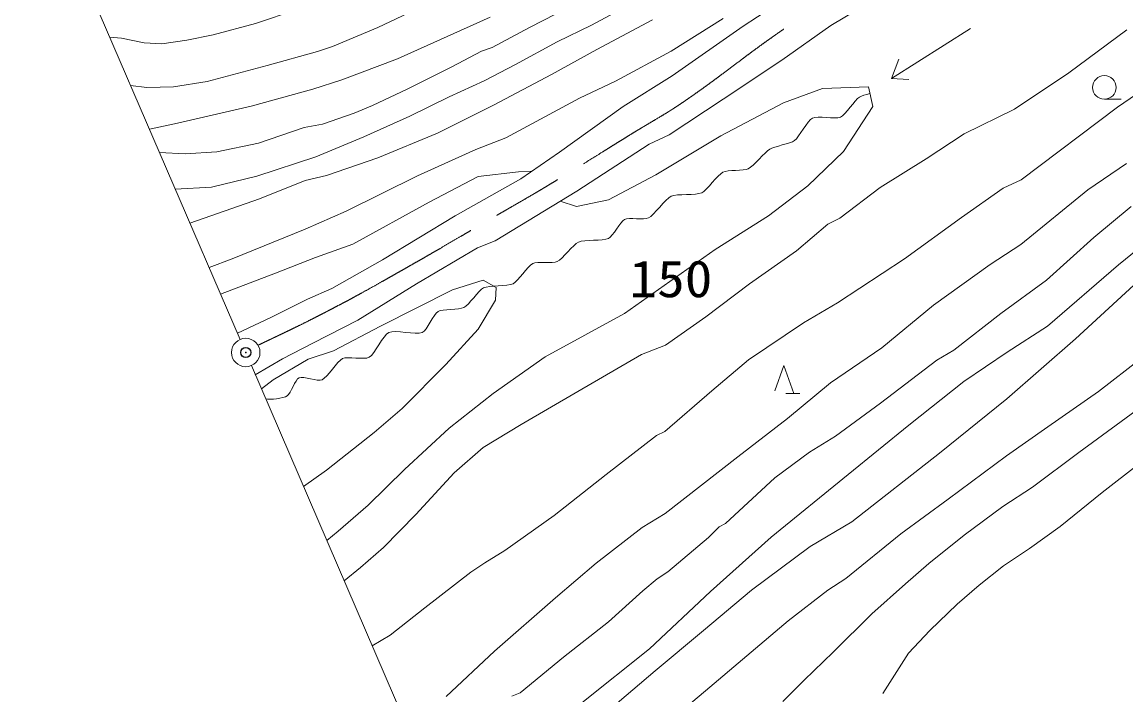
# Model space of a CAD drawing. Units: millimetres, scale not verified. Extents: x 40000 to 680000, y 20000 to 380000.
# Drawn here: x 280169 to 334966, y 242611 to 275987 of the extents above; entities that cross this region are included whole.
import ezdxf
from ezdxf.enums import TextEntityAlignment as Align

# ---------------------------------------------------------------- set-up
doc = ezdxf.new("R2010")
doc.units = ezdxf.units.MM
doc.header["$LTSCALE"] = 1000
doc.header["$PDMODE"] = 32
doc.header["$PDSIZE"] = 500
doc.linetypes.add('CHAIN', pattern=[18.5, 12, -1.5, 3.5, -1.5])
doc.layers.add('M-BMK', color=2, linetype='CHAIN', lineweight=13)
doc.layers.add('M-WORK', color=1, linetype='Continuous', lineweight=13)
doc.layers.add('M-OTRS', color=6, linetype='Continuous')
doc.styles.add('ＭＳ ゴシック', font='')
doc.styles.get('ＭＳ ゴシック').set_extended_font_data('MS Gothic')

msp = doc.modelspace()

# ---------------------------------------------------------------- linework, layer by layer
at = {"layer": 'M-BMK'}
msp.add_open_spline([(291880, 259957), (293667, 260804), (294147, 261033), (295574, 261775), (297097, 262567), (297928, 263053), (299421, 263899), (300985, 264785), (301849, 265303), (303402, 266207), (304617, 266915), (305307, 267296), (306511, 268023), (308039, 268946), (308881, 269486), (310399, 270424), (311449, 271073), (312070, 271387), (313087, 272086), (314986, 273390), (315962, 274246), (317858, 275554), (318820, 276217), (319423, 276492), (320392, 277144), (321808, 278097), (322562, 278688), (323952, 279678), (325752, 280960), (326742, 281704), (328559, 282961), (330336, 284192), (331393, 284793), (333145, 286060), (334013, 286688), (334454, 287102), (335320, 287732), (336320, 288460), (336936, 288789), (337936, 289517), (339366, 290558), (340115, 291209), (341517, 292287), (342652, 293161), (343301, 293633), (344431, 294514), (345418, 295283), (345961, 295727), (346934, 296514), (347736, 297164), (348174, 297541), (348979, 298187), (350539, 299438), (351399, 300158), (353021, 301326), (353794, 301882), (354287, 302103), (355073, 302640), (355935, 303228), (356404, 303577), (357242, 304199), (358360, 305029), (358950, 305543), (360073, 306367), (361153, 307159), (361753, 307613), (362884, 308330), (363942, 309001), (364564, 309330), (365648, 309958), (366302, 310338), (366667, 310552), (367330, 310916), (368373, 311488), (368969, 311789), (370043, 312300), (370576, 312553), (370889, 312664), (371439, 312879), (372450, 313273), (372809, 313367), (374075, 313756)], degree=3, knots=[0, 0, 0, 0, 1, 1, 1, 2, 2, 2, 3, 3, 3, 4, 4, 4, 5, 5, 5, 6, 6, 6, 7, 7, 7, 8, 8, 8, 9, 9, 9, 10, 10, 10, 11, 11, 11, 12, 12, 12, 13, 13, 13, 14, 14, 14, 15, 15, 15, 16, 16, 16, 17, 17, 17, 18, 18, 18, 19, 19, 19, 20, 20, 20, 21, 21, 21, 22, 22, 22, 23, 23, 23, 24, 24, 24, 25, 25, 25, 26, 26, 26, 27, 27, 27, 27], dxfattribs=at)
at = {"layer": 'M-OTRS'}
msp.add_point((291272, 259597), dxfattribs=at)
at = {"layer": 'M-WORK'}
for p, q in [((278164, 289948), (290990, 260245)), ((297831, 275723), (300592, 277026)), ((308442, 275839), (310690, 277040)), ((315971, 275779), (318129, 277200)), ((320322, 275815), (322236, 276958)), ((291752, 275910), (293826, 276607)), ((298807, 274171), (303410, 276239)), ((305354, 275712), (307332, 276727)), ((289650, 275352), (291752, 275910)), ((295574, 274769), (297831, 275723)), ((303504, 274723), (305354, 275712)), ((306735, 275004), (308442, 275839)), ((308707, 274627), (311469, 276095)), ((312393, 274552), (314971, 276167)), ((312446, 273315), (315971, 275779)), ((317881, 274106), (320322, 275815)), ((323331, 273193), (327251, 275675)), ((284512, 275247), (285100, 275193)), ((285100, 275193), (286238, 274959)), ((287108, 274908), (288349, 275095)), ((288349, 275095), (289650, 275352)), ((332128, 273472), (335005, 275604)), ((286238, 274959), (287108, 274908)), ((294840, 274530), (295574, 274769)), ((301500, 273773), (302977, 274543)), ((302977, 274543), (303504, 274723)), ((304662, 273884), (306735, 275004)), ((306450, 273389), (308707, 274627)), ((309622, 273057), (312393, 274552)), ((292335, 273833), (294840, 274530)), ((296038, 273128), (298807, 274171)), ((314966, 272167), (317881, 274106)), ((323691, 274146), (323331, 273193)), ((289353, 273044), (292335, 273833)), ((299278, 272655), (301500, 273773)), ((303111, 273068), (304662, 273884)), ((329430, 271661), (332128, 273472)), ((334541, 271759), (337289, 273660)), ((287692, 272769), (289353, 273044)), ((294599, 272660), (296038, 273128)), ((301368, 272279), (303111, 273068)), ((303606, 271875), (306450, 273389)), ((307833, 272213), (309622, 273057)), ((310001, 271805), (312446, 273315)), ((323331, 273193), (324182, 273135)), ((285550, 272843), (286362, 272750)), ((286362, 272750), (287692, 272769)), ((291542, 271815), (294599, 272660)), ((297557, 271846), (299278, 272655)), ((317960, 271982), (319912, 272701)), ((319912, 272701), (322186, 272778)), ((322186, 272778), (322404, 271802)), ((287891, 270970), (291542, 271815)), ((296658, 271461), (297557, 271846)), ((299423, 271325), (301368, 272279)), ((300790, 270480), (303606, 271875)), ((304191, 270249), (307833, 272213)), ((306854, 269539), (310001, 271805)), ((312294, 270394), (314966, 272167)), ((314864, 270351), (317960, 271982)), ((322404, 271802), (320940, 269567)), ((333897, 272161), (334735, 272161)), ((295078, 270921), (296658, 271461)), ((297129, 270288), (299423, 271325)), ((326939, 270441), (329430, 271661)), ((329762, 268162), (334541, 271759)), ((286488, 270670), (287891, 270970)), ((291905, 269984), (294179, 270754)), ((294179, 270754), (295078, 270921)), ((294744, 269297), (297129, 270288)), ((297826, 269260), (300790, 270480)), ((302695, 269671), (304191, 270249)), ((311305, 269932), (312294, 270394)), ((311628, 268411), (314864, 270351)), ((325050, 269208), (326939, 270441)), ((289837, 269547), (291905, 269984)), ((299796, 268368), (302695, 269671)), ((307708, 267607), (311305, 269932)), ((286989, 269511), (288270, 269457)), ((288270, 269457), (289837, 269547)), ((291826, 268352), (294744, 269297)), ((295285, 268370), (297826, 269260)), ((304930, 268208), (306854, 269539)), ((320940, 269567), (319180, 267859)), ((322764, 267782), (325050, 269208)), ((302812, 268332), (304808, 268566)), ((304808, 268566), (305485, 268592)), ((333068, 267667), (334994, 268979)), ((289569, 267792), (291826, 268352)), ((291963, 267223), (294230, 268132)), ((294230, 268132), (295285, 268370)), ((296264, 266607), (299796, 268368)), ((300384, 267055), (302812, 268332)), ((301675, 266374), (304930, 268208)), ((309277, 267165), (311628, 268411)), ((328876, 267751), (329762, 268162)), ((287773, 267694), (289569, 267792)), ((303649, 265141), (307708, 267607)), ((319180, 267859), (317228, 266369)), ((320760, 266253), (322764, 267782)), ((326808, 266287), (328876, 267751)), ((329755, 264952), (333068, 267667)), ((288501, 266009), (291963, 267223)), ((296590, 264969), (300384, 267055)), ((306876, 267101), (307684, 266831)), ((307684, 266831), (309277, 267165)), ((294227, 265708), (296264, 266607)), ((298060, 264198), (301675, 266374)), ((317228, 266369), (314582, 264699)), ((333367, 265298), (335230, 266839)), ((334603, 263946), (337606, 266410)), ((318615, 264635), (320169, 265958)), ((320169, 265958), (320760, 266253)), ((323969, 264245), (326808, 266287)), ((290594, 264240), (294227, 265708)), ((331019, 263187), (333367, 265298)), ((294738, 264304), (296590, 264969)), ((299745, 263008), (302776, 264781)), ((302776, 264781), (303649, 265141)), ((314582, 264699), (310073, 261539)), ((328232, 263961), (329755, 264952)), ((289451, 263808), (290594, 264240)), ((292742, 263531), (294738, 264304)), ((295543, 262778), (298060, 264198)), ((316277, 263004), (318615, 264635)), ((320655, 262061), (323969, 264245)), ((325407, 261942), (328232, 263961)), ((331078, 260907), (334603, 263946)), ((290020, 262490), (292742, 263531)), ((303053, 263191), (301539, 262700)), ((303702, 262824), (303053, 263191)), ((328752, 261536), (331019, 263187)), ((332459, 260282), (335767, 263321)), ((294338, 262238), (295543, 262778)), ((296842, 261197), (299745, 263008)), ((301539, 262700), (297961, 260905)), ((303666, 262197), (303702, 262824)), ((314107, 261372), (316277, 263004)), ((292522, 261339), (294338, 262238)), ((302818, 260758), (303666, 262197)), ((318960, 261072), (320655, 262061)), ((322856, 259823), (325407, 261942)), ((310073, 261539), (306130, 259381)), ((326422, 259710), (328752, 261536)), ((290855, 260557), (292522, 261339)), ((294607, 260067), (296842, 261197)), ((297961, 260905), (295636, 259672)), ((312116, 259959), (314107, 261372)), ((316224, 259235), (318960, 261072)), ((329064, 259613), (331078, 260907)), ((301200, 258999), (302818, 260758)), ((293104, 259283), (294607, 260067)), ((310921, 259497), (312116, 259959)), ((320305, 258089), (322856, 259823)), ((329060, 257297), (332459, 260282)), ((291747, 258492), (293104, 259283)), ((294377, 259274), (292630, 258233)), ((295636, 259672), (294377, 259274)), ((306130, 259381), (303561, 257570)), ((307761, 257660), (310921, 259497)), ((314413, 257694), (316224, 259235)), ((322780, 257077), (325587, 259224)), ((325587, 259224), (326422, 259710)), ((326924, 258156), (329064, 259613)), ((333609, 257665), (335747, 259308)), ((291550, 258948), (304004, 230108)), ((299042, 256815), (301200, 258999)), ((317544, 257690), (317980, 258949)), ((317980, 258949), (318485, 257562)), ((292630, 258233), (292051, 257787)), ((324191, 255998), (326924, 258156)), ((303561, 257570), (301365, 255836)), ((304948, 256029), (307761, 257660)), ((312075, 255677), (314413, 257694)), ((318083, 257562), (318777, 257562)), ((318168, 256327), (320305, 258089)), ((331086, 255913), (333609, 257665)), ((320541, 255444), (322780, 257077)), ((325715, 254599), (329060, 257297)), ((332635, 254630), (335913, 257033)), ((297655, 255621), (299042, 256815)), ((303060, 254886), (304948, 256029)), ((315700, 254419), (318168, 256327)), ((321170, 253552), (324191, 255998)), ((329031, 254463), (331086, 255913)), ((295278, 253758), (297655, 255621)), ((301365, 255836), (299155, 253794)), ((309172, 253545), (311664, 255484)), ((311664, 255484), (312075, 255677)), ((319266, 254655), (320541, 255444)), ((301622, 253627), (303060, 254886)), ((312094, 251611), (315700, 254419)), ((317532, 253380), (319266, 254655)), ((321363, 251201), (325715, 254599)), ((326141, 252326), (329031, 254463)), ((330322, 252912), (332635, 254630)), ((294138, 252954), (295278, 253758)), ((299155, 253794), (297357, 252021)), ((333790, 252656), (335633, 254087)), ((299721, 251559), (301622, 253627)), ((306590, 251515), (309172, 253545)), ((315082, 251113), (317532, 253380)), ((317358, 250441), (321170, 253552)), ((328848, 251952), (330322, 252912)), ((331704, 250967), (333790, 252656)), ((323792, 250601), (326141, 252326)), ((297357, 252021), (295867, 250737)), ((298115, 249928), (299721, 251559)), ((310947, 250923), (312094, 251611)), ((326933, 250543), (328848, 251952)), ((304137, 249769), (306590, 251515)), ((314779, 250948), (315082, 251113)), ((319295, 249978), (321363, 251201)), ((295867, 250737), (295298, 250268)), ((308663, 249143), (310947, 250923)), ((312229, 248710), (314247, 250425)), ((314247, 250425), (314779, 250948)), ((314336, 247744), (317358, 250441)), ((321058, 248390), (323792, 250601)), ((325187, 249130), (326933, 250543)), ((330176, 249881), (331704, 250967)), ((296972, 248939), (298115, 249928)), ((316382, 247802), (319295, 249978)), ((328882, 249008), (330176, 249881)), ((303135, 249165), (304137, 249769)), ((296159, 248275), (296972, 248939)), ((302442, 248702), (303135, 249165)), ((306644, 247419), (308663, 249143)), ((324022, 248123), (325187, 249130)), ((327685, 248055), (328882, 249008)), ((300155, 246930), (302442, 248702)), ((310990, 247774), (311696, 248370)), ((311696, 248370), (312229, 248710)), ((320168, 247803), (321058, 248390)), ((309283, 246242), (310990, 247774)), ((311318, 244903), (314336, 247744)), ((313990, 245806), (316382, 247802)), ((318195, 246289), (320168, 247803)), ((322346, 246625), (324022, 248123)), ((326588, 247119), (327685, 248055)), ((303626, 244776), (306644, 247419)), ((298447, 245568), (300155, 246930)), ((320441, 244734), (322346, 246625)), ((325230, 245809), (326588, 247119)), ((307045, 244480), (309283, 246242)), ((314094, 242821), (318195, 246289)), ((297555, 245043), (298447, 245568)), ((311599, 243810), (313990, 245806)), ((324176, 244677), (325230, 245809)), ((301222, 242538), (303626, 244776)), ((304898, 242718), (307045, 244480)), ((307953, 242219), (311318, 244903)), ((318994, 243334), (320441, 244734)), ((322899, 242678), (324176, 244677)), ((309387, 241922), (311599, 243810)), ((317941, 242277), (318994, 243334)), ((312360, 241362), (314094, 242821)), ((304485, 242544), (304898, 242718))]:
    msp.add_line(p, q, dxfattribs=at)
for centre, radius in [((333897, 272747), 586), ((291272, 259597), 706)]:
    msp.add_circle(centre, radius, dxfattribs=at)
msp.add_open_spline([(292262, 257298), (292469, 257237), (293147, 257330), (293329, 257445), (293511, 257560), (293724, 258255), (293920, 258344), (294129, 258440), (294853, 258149), (295063, 258242), (295331, 258360), (295814, 259169), (296078, 259295), (296317, 259409), (297170, 259229), (297401, 259359), (297675, 259514), (298092, 260459), (298377, 260592), (298677, 260733), (299729, 260462), (300034, 260592), (300274, 260694), (300594, 261499), (300818, 261633), (301041, 261766), (301871, 261706), (302102, 261825), (302347, 261952), (302830, 262681), (303078, 262802), (303344, 262930), (304278, 262876), (304543, 263007), (304793, 263131), (305269, 263883), (305519, 264009), (305738, 264119), (306517, 264008), (306739, 264112), (306998, 264233), (307532, 264958), (307792, 265075), (308066, 265198), (309013, 265123), (309282, 265255), (309503, 265363), (309860, 266080), (310079, 266193), (310289, 266301), (311049, 266164), (311260, 266270), (311540, 266409), (312108, 267215), (312391, 267349), (312667, 267479), (313630, 267387), (313906, 267516), (314173, 267640), (314698, 268408), (314960, 268543), (315185, 268660), (315991, 268598), (316218, 268710), (316478, 268838), (317038, 269536), (317285, 269686), (317507, 269822), (318307, 269957), (318518, 270110), (318748, 270278), (319150, 271098), (319404, 271228), (319651, 271354), (320538, 271153), (320791, 271266), (321044, 271379), (321500, 272135), (321742, 272268), (321843, 272324), (322040, 272387), (322261, 272443)], degree=3, knots=[0, 0, 0, 0, 1, 1, 1, 2, 2, 2, 3, 3, 3, 4, 4, 4, 5, 5, 5, 6, 6, 6, 7, 7, 7, 8, 8, 8, 9, 9, 9, 10, 10, 10, 11, 11, 11, 12, 12, 12, 13, 13, 13, 14, 14, 14, 15, 15, 15, 16, 16, 16, 17, 17, 17, 18, 18, 18, 19, 19, 19, 20, 20, 20, 21, 21, 21, 22, 22, 22, 23, 23, 23, 24, 24, 24, 25, 25, 25, 26, 26, 26, 27, 27, 27, 27], dxfattribs=at)

# ---------------------------------------------------------------- texts
at = {"layer": 'M-WORK', "style": 'ＭＳ ゴシック', "width": 1.1}
msp.add_text('150', height=1833, dxfattribs=at).set_placement((310323, 261789), align=Align.BOTTOM_LEFT)

doc.saveas('drawing.dxf')
